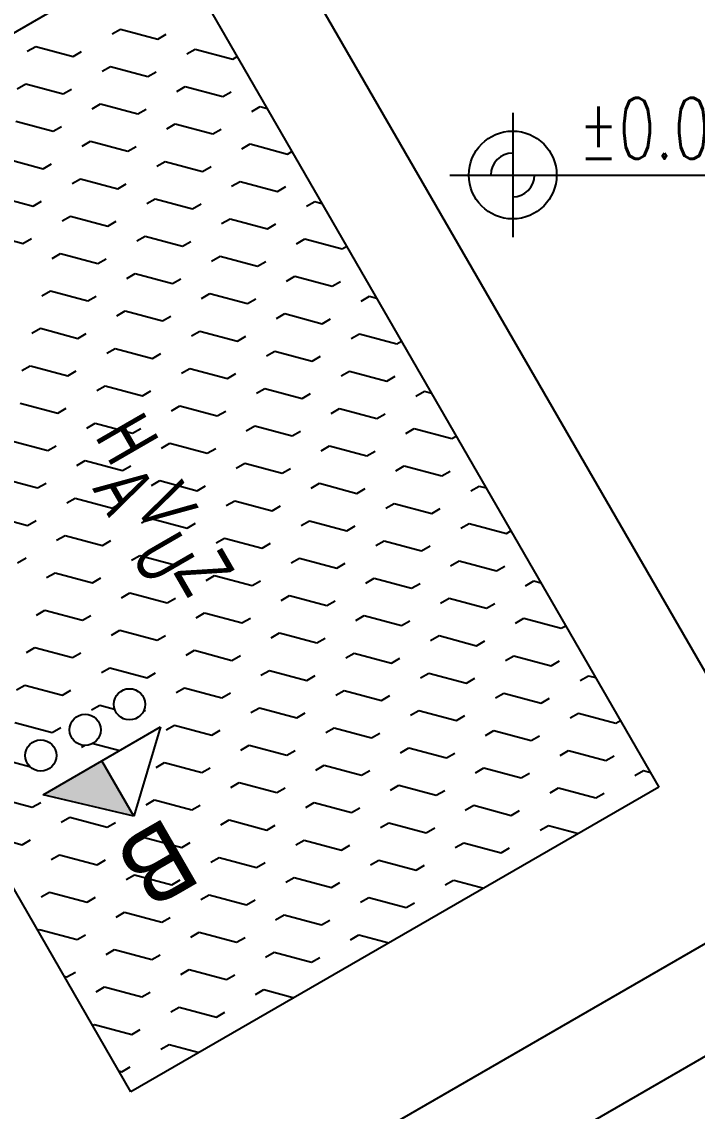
# Model space of a CAD drawing. Extents: x 3907.4 to 3911.57, y -3054.42 to -3053.7.
# Drawn here: x 3907.59683 to 3907.62452, y -3053.88895 to -3053.84429 of the extents above; entities that cross this region are included whole.
import ezdxf
from ezdxf.enums import TextEntityAlignment as Align

# ---------------------------------------------------------------- set-up
doc = ezdxf.new("R2010")
doc.units = 0
doc.header["$LTSCALE"] = 2
doc.header["$MEASUREMENT"] = 0
doc.linetypes.add('ACAD_ISO03W100', pattern=[30, 12, -18])
for name, color, linetype in [('TERTUVAR', 2, 'CONTINUOUS'), ('TEXT', 11, 'CONTINUOUS'), ('ÇATI TARAMA', 9, 'CONTINUOUS'), ('ÖLÇÜ İZİ', 9, 'CONTINUOUS')]:
    doc.layers.add(name, color=color, linetype=linetype)
doc.styles.add('İSİM', font='comicbd.ttf')
doc.styles.add('KAPı-PEN', font='simplex.shx', dxfattribs={"width": 0.7, "height": 10})
doc.styles.add('MAHAL', font='stylu.ttf', dxfattribs={"width": 0.7, "height": 20})

msp = doc.modelspace()

# ---------------------------------------------------------------- hatches: boundary and pattern name
at = {"layer": 'TEXT'}
msp.add_hatch(color=256, dxfattribs=at).paths.add_polyline_path([(3907.600111056978, -3053.874589518732), (3907.597705280281, -3053.87597843404), (3907.601422064075, -3053.876860348569)])

# ---------------------------------------------------------------- linework, layer by layer
at = {"layer": 'TERTUVAR'}
for p, q in [((3907.600163553417, -3053.828199467268), (3907.6316625241, -3053.88275966197)), ((3907.581298338928, -3053.853524428912), (3907.602949209841, -3053.841024837371)), ((3907.602949209841, -3053.841024837371), (3907.622948556307, -3053.875666230833)), ((3907.601297685393, -3053.888165822374), (3907.581298338928, -3053.853524428912)), ((3907.622948556307, -3053.875666230833), (3907.601297685393, -3053.888165822374)), ((3907.587927764855, -3053.908008836882), (3907.6316625241, -3053.88275966197))]:
    msp.add_line(p, q, dxfattribs=at)
at = {"layer": 'TEXT', "color": 2}
for p, q in [((3907.616957459046, -3053.848028286871), (3907.616957459046, -3053.853123139223)), ((3907.614376458034, -3053.850575713047), (3907.627480428613, -3053.850575713047))]:
    msp.add_line(p, q, dxfattribs=at)
at = {"layer": 'TEXT'}
for p, q in [((3907.597705280281, -3053.87597843404), (3907.602516833675, -3053.873200603423)), ((3907.602516833675, -3053.873200603423), (3907.601422064075, -3053.876860348569)), ((3907.601422064075, -3053.876860348569), (3907.600111056978, -3053.874589518732)), ((3907.601422064075, -3053.876860348569), (3907.597705280281, -3053.87597843404))]:
    msp.add_line(p, q, dxfattribs=at)
at = {"layer": 'TEXT', "color": 2}
msp.add_circle((3907.616957459046, -3053.850575713047), 0.0018, dxfattribs=at)
at = {"layer": 'TEXT'}
for centre in [(3907.601242153629, -3053.872272738453), (3907.599423480472, -3053.873322704143), (3907.597604807315, -3053.874372669832)]:
    msp.add_circle(centre, 0.00063999999999999, dxfattribs=at)
at = {"layer": 'TEXT', "color": 2}
for start, end in [(90, 180), (270, 0)]:
    msp.add_arc((3907.616957459046, -3053.850575713047), 0.0009000000000000001, start, end, dxfattribs=at)
at = {"layer": 'ÇATI TARAMA'}
for p, q in [((3907.600532176125, -3053.844792229782), (3907.600875883701, -3053.844593798766)), ((3907.600875898523, -3053.844593777892), (3907.602409298021, -3053.845004682055)), ((3907.602409283861, -3053.845004703107), (3907.602752991436, -3053.844806272091)), ((3907.597054471465, -3053.845503821261), (3907.597398179041, -3053.845305390245)), ((3907.597398195365, -3053.845305369063), (3907.598931594863, -3053.845716273226)), ((3907.603598976445, -3053.845614038463), (3907.60394268402, -3053.845415607447)), ((3907.603942697518, -3053.845415586218), (3907.605476097016, -3053.845826490381)), ((3907.5989315792, -3053.845716294586), (3907.599275286776, -3053.84551786357)), ((3907.60547608418, -3053.845826511788), (3907.605660027859, -3053.845720316482)), ((3907.600121271785, -3053.846325629942), (3907.60046497936, -3053.846127198926)), ((3907.60046499436, -3053.846127177389), (3907.601998393858, -3053.846538081552)), ((3907.60199837952, -3053.846538103267), (3907.602342087096, -3053.846339672251)), ((3907.596643567124, -3053.847037221421), (3907.5969872747, -3053.846838790405)), ((3907.596987291202, -3053.846838768561), (3907.5985206907, -3053.847249672724)), ((3907.59852067486, -3053.847249694745), (3907.598864382436, -3053.84705126373)), ((3907.603188072104, -3053.847147438623), (3907.60353177968, -3053.846949007607)), ((3907.603531793355, -3053.846948985715), (3907.605065192853, -3053.847359889878)), ((3907.60506517984, -3053.847359911947), (3907.605408887415, -3053.847161480932)), ((3907.599710367444, -3053.847859030102), (3907.60005407502, -3053.847660599086)), ((3907.600054090197, -3053.847660576887), (3907.601587489694, -3053.84807148105)), ((3907.60158747518, -3053.848071503427), (3907.601931182755, -3053.84787307241)), ((3907.606254872424, -3053.847969247304), (3907.60659858, -3053.847770816288)), ((3907.60659859235, -3053.847770794041), (3907.606888701529, -3053.847848534428)), ((3907.596576387039, -3053.848372168058), (3907.598109786536, -3053.848783072221)), ((3907.598109770519, -3053.848783094905), (3907.598453478095, -3053.84858466389)), ((3907.602777167764, -3053.848680838782), (3907.603120875339, -3053.848482407767)), ((3907.603120889192, -3053.848482385213), (3907.604654288689, -3053.848893289376)), ((3907.604654275499, -3053.848893312108), (3907.604997983075, -3053.848694881092)), ((3907.599299463103, -3053.849392430262), (3907.599643170679, -3053.849193999246)), ((3907.599643186034, -3053.849193976384), (3907.601176585531, -3053.849604880547)), ((3907.601176570839, -3053.849604903586), (3907.601520278415, -3053.849406472571)), ((3907.605843968083, -3053.849502647463), (3907.606187675659, -3053.849304216448)), ((3907.606187688187, -3053.849304193539), (3907.607721087684, -3053.849715097702)), ((3907.596165482876, -3053.849905567556), (3907.597698882374, -3053.850316471719)), ((3907.607721075819, -3053.849715120788), (3907.607905019498, -3053.849608925483)), ((3907.597698866179, -3053.850316495065), (3907.598042573755, -3053.850118064049)), ((3907.602366263423, -3053.850214238942), (3907.602709970999, -3053.850015807927)), ((3907.602709985029, -3053.85001578471), (3907.604243384526, -3053.850426688873)), ((3907.604243371159, -3053.850426712267), (3907.604587078734, -3053.850228281251)), ((3907.598888558763, -3053.850925830421), (3907.599232266339, -3053.850727399406)), ((3907.599232281871, -3053.850727375882), (3907.600765681369, -3053.851138280045)), ((3907.605433063743, -3053.851036047623), (3907.605776771318, -3053.850837616608)), ((3907.605776784024, -3053.850837593036), (3907.607310183521, -3053.851248497199)), ((3907.600765666498, -3053.851138303746), (3907.601109374074, -3053.85093987273)), ((3907.607310171478, -3053.851248520948), (3907.607653879054, -3053.851050089932)), ((3907.595754578713, -3053.851438967053), (3907.597287978211, -3053.851849871216)), ((3907.597287961838, -3053.851849895225), (3907.597631669414, -3053.851651464209)), ((3907.601955359083, -3053.851747639102), (3907.602299066658, -3053.851549208086)), ((3907.602299080866, -3053.851549184208), (3907.603832480364, -3053.851960088371)), ((3907.603832466818, -3053.851960112427), (3907.604176174394, -3053.851761681411)), ((3907.608499864062, -3053.851857856304), (3907.608843571638, -3053.851659425289)), ((3907.608843583019, -3053.851659401362), (3907.609133692199, -3053.851737141749)), ((3907.598477654422, -3053.852459230581), (3907.598821361998, -3053.852260799565)), ((3907.598821377708, -3053.852260775379), (3907.600354777206, -3053.852671679542)), ((3907.600354762158, -3053.852671703906), (3907.600698469734, -3053.85247327289)), ((3907.605022159402, -3053.852569447783), (3907.605365866978, -3053.852371016767)), ((3907.605365879861, -3053.852370992534), (3907.606899279358, -3053.852781896697)), ((3907.606899267138, -3053.852781921108), (3907.607242974714, -3053.852583490092)), ((3907.59534367455, -3053.852972366551), (3907.596877074047, -3053.853383270713)), ((3907.601544454742, -3053.853281039262), (3907.601888162318, -3053.853082608246)), ((3907.601888176703, -3053.853082583705), (3907.603421576201, -3053.853493487868)), ((3907.596877057498, -3053.853383295384), (3907.597220765074, -3053.853184864369)), ((3907.603421562478, -3053.853493512587), (3907.603765270053, -3053.853295081571)), ((3907.608088959722, -3053.853391256464), (3907.608432667298, -3053.853192825448)), ((3907.608432678856, -3053.85319280086), (3907.609966078353, -3053.853603705023)), ((3907.609966067457, -3053.853603729789), (3907.610150011136, -3053.853497534483)), ((3907.598066750082, -3053.853992630741), (3907.598410457658, -3053.853794199725)), ((3907.598410473545, -3053.853794174877), (3907.599943873042, -3053.85420507904)), ((3907.604611255062, -3053.854102847943), (3907.604954962637, -3053.853904416927)), ((3907.604954975698, -3053.853904392031), (3907.606488375196, -3053.854315296194)), ((3907.599943857817, -3053.854205104065), (3907.600287565394, -3053.85400667305)), ((3907.606488362797, -3053.854315321268), (3907.606832070373, -3053.854116890252)), ((3907.601133550402, -3053.854814439422), (3907.601477257977, -3053.854616008406)), ((3907.60147727254, -3053.854615983203), (3907.603010672037, -3053.855026887366)), ((3907.603010658137, -3053.855026912747), (3907.603354365713, -3053.854828481731)), ((3907.607678055381, -3053.854924656624), (3907.608021762957, -3053.854726225608)), ((3907.608021774693, -3053.854726200357), (3907.60955517419, -3053.85513710452)), ((3907.597655845741, -3053.855526030901), (3907.597999553317, -3053.855327599885)), ((3907.597999569382, -3053.855327574374), (3907.599532968879, -3053.855738478537)), ((3907.609555163117, -3053.855137129949), (3907.609898870693, -3053.854938698933)), ((3907.599532953477, -3053.855738504225), (3907.599876661053, -3053.85554007321)), ((3907.604200350721, -3053.855636248103), (3907.604544058297, -3053.855437817087)), ((3907.604544071535, -3053.855437791529), (3907.606077471032, -3053.855848695692)), ((3907.606077458457, -3053.855848721428), (3907.606421166032, -3053.855650290412)), ((3907.610744855701, -3053.855746465305), (3907.611088563277, -3053.855548034289)), ((3907.611088573688, -3053.855548008683), (3907.611378682867, -3053.85562574907)), ((3907.600722646061, -3053.856347839582), (3907.601066353637, -3053.856149408566)), ((3907.601066368377, -3053.8561493827), (3907.602599767874, -3053.856560286863)), ((3907.602599753797, -3053.856560312906), (3907.602943461372, -3053.856361881891)), ((3907.607267151041, -3053.856458056784), (3907.607610858617, -3053.856259625768)), ((3907.60761087053, -3053.856259599855), (3907.609144270027, -3053.856670504018)), ((3907.609144258776, -3053.856670530109), (3907.609487966352, -3053.856472099093)), ((3907.597244941401, -3053.85705943106), (3907.597588648977, -3053.856861000045)), ((3907.597588665219, -3053.856860973871), (3907.599122064717, -3053.857271878035)), ((3907.599122049136, -3053.857271904385), (3907.599465756712, -3053.857073473369)), ((3907.603789446381, -3053.857169648263), (3907.604133153956, -3053.856971217247)), ((3907.604133167372, -3053.856971191026), (3907.605666566869, -3053.857382095189)), ((3907.61033395136, -3053.857279865465), (3907.610677658936, -3053.857081434449)), ((3907.610677669525, -3053.857081408181), (3907.612211069022, -3053.857492312344)), ((3907.605666554116, -3053.857382121587), (3907.606010261692, -3053.857183690572)), ((3907.612211059096, -3053.85749233879), (3907.612395002775, -3053.857386143484)), ((3907.60031174172, -3053.857881239741), (3907.600655449296, -3053.857682808726)), ((3907.600655464214, -3053.857682782198), (3907.602188863711, -3053.85809368636)), ((3907.602188849456, -3053.858093713066), (3907.602532557032, -3053.85789528205)), ((3907.6068562467, -3053.857991456944), (3907.607199954276, -3053.857793025928)), ((3907.607199966367, -3053.857792999352), (3907.608733365864, -3053.858203903515)), ((3907.608733354436, -3053.858203930268), (3907.609077062012, -3053.858005499253)), ((3907.59683403706, -3053.85859283122), (3907.597177744636, -3053.858394400204)), ((3907.597177761056, -3053.858394373369), (3907.598711160554, -3053.858805277532)), ((3907.598711144796, -3053.858805304545), (3907.599054852372, -3053.858606873529)), ((3907.60337854204, -3053.858703048422), (3907.603722249616, -3053.858504617407)), ((3907.603722263209, -3053.858504590524), (3907.605255662706, -3053.858915494687)), ((3907.605255649776, -3053.858915521747), (3907.605599357351, -3053.858717090731)), ((3907.60992304702, -3053.858813265625), (3907.610266754596, -3053.858614834609)), ((3907.610266765362, -3053.858614807678), (3907.611800164859, -3053.859025711841)), ((3907.611800154755, -3053.859025738949), (3907.612143862331, -3053.858827307934)), ((3907.59990083738, -3053.859414639901), (3907.600244544956, -3053.859216208885)), ((3907.600244560051, -3053.859216181695), (3907.601777959549, -3053.859627085858)), ((3907.60644534236, -3053.859524857103), (3907.606789049936, -3053.859326426088)), ((3907.606789062204, -3053.85932639885), (3907.608322461701, -3053.859737303012)), ((3907.601777945116, -3053.859627113226), (3907.602121652691, -3053.85942868221)), ((3907.608322450095, -3053.859737330428), (3907.608666157671, -3053.859538899413)), ((3907.61298984734, -3053.859635074306), (3907.613333554915, -3053.85943664329)), ((3907.613333564357, -3053.859436616004), (3907.613623673536, -3053.859514356391)), ((3907.596766856893, -3053.859927772866), (3907.59830025639, -3053.86033867703)), ((3907.598300240456, -3053.860338704705), (3907.598643948031, -3053.860140273689)), ((3907.6029676377, -3053.860236448582), (3907.603311345275, -3053.860038017567)), ((3907.603311359046, -3053.860037990021), (3907.604844758543, -3053.860448894184)), ((3907.604844745435, -3053.860448921907), (3907.605188453011, -3053.860250490891)), ((3907.609512142679, -3053.860346665785), (3907.609855850255, -3053.860148234769)), ((3907.609855861199, -3053.860148207176), (3907.611389260696, -3053.860559111339)), ((3907.611389250415, -3053.860559139109), (3907.611732957991, -3053.860360708094)), ((3907.599489933039, -3053.860948040061), (3907.599833640616, -3053.860749609045)), ((3907.599833655888, -3053.860749581193), (3907.601367055385, -3053.861160485355)), ((3907.601367040775, -3053.861160513386), (3907.601710748351, -3053.86096208237)), ((3907.606034438019, -3053.861058257263), (3907.606378145595, -3053.860859826248)), ((3907.606378158041, -3053.860859798347), (3907.607911557538, -3053.86127070251)), ((3907.607911545755, -3053.861270730588), (3907.608255253331, -3053.861072299572)), ((3907.612578942999, -3053.861168474466), (3907.612922650575, -3053.860970043449)), ((3907.612922660194, -3053.860970015502), (3907.614456059691, -3053.861380919664)), ((3907.59635595273, -3053.861461172364), (3907.597889352227, -3053.861872076527)), ((3907.602556733359, -3053.861769848742), (3907.602900440935, -3053.861571417726)), ((3907.602900454883, -3053.861571389518), (3907.60443385438, -3053.861982293682)), ((3907.614456050735, -3053.86138094779), (3907.614639994414, -3053.861274752484)), ((3907.597889336115, -3053.861872104865), (3907.598233043691, -3053.861673673849)), ((3907.604433841095, -3053.861982322067), (3907.60477754867, -3053.861783891051)), ((3907.609101238339, -3053.861880065944), (3907.609444945915, -3053.861681634929)), ((3907.609444957036, -3053.861681606673), (3907.610978356533, -3053.862092510836)), ((3907.610978346074, -3053.862092539269), (3907.61132205365, -3053.861894108253)), ((3907.599079028699, -3053.862481440221), (3907.599422736275, -3053.862283009205)), ((3907.599422751725, -3053.86228298069), (3907.600956151222, -3053.862693884853)), ((3907.605623533679, -3053.862591657423), (3907.605967241254, -3053.862393226407)), ((3907.605967253878, -3053.862393197845), (3907.607500653375, -3053.862804102007)), ((3907.600956136434, -3053.862693913546), (3907.601299844011, -3053.86249548253)), ((3907.607500641414, -3053.862804130748), (3907.60784434899, -3053.862605699732)), ((3907.612168038659, -3053.862701874625), (3907.612511746234, -3053.86250344361)), ((3907.61251175603, -3053.862503414999), (3907.614045155528, -3053.862914319162)), ((3907.614045146394, -3053.86291434795), (3907.61438885397, -3053.862715916934)), ((3907.595945048567, -3053.862994571861), (3907.597478448065, -3053.863405476025)), ((3907.597478431775, -3053.863405505024), (3907.59782213935, -3053.863207074009)), ((3907.602145829019, -3053.863303248902), (3907.602489536594, -3053.863104817886)), ((3907.60248955072, -3053.863104789016), (3907.604022950217, -3053.863515693179)), ((3907.604022936754, -3053.863515722227), (3907.60436664433, -3053.863317291211)), ((3907.608690333998, -3053.863413466104), (3907.609034041574, -3053.863215035088)), ((3907.609034052873, -3053.863215006171), (3907.61056745237, -3053.863625910334)), ((3907.615234838978, -3053.863523683306), (3907.615578546554, -3053.86332525229)), ((3907.615578555025, -3053.863325223325), (3907.615868664205, -3053.863402963712)), ((3907.598668124358, -3053.864014840381), (3907.599011831934, -3053.863816409365)), ((3907.599011847562, -3053.863816380187), (3907.600545247059, -3053.86422728435)), ((3907.610567441734, -3053.863625939429), (3907.61091114931, -3053.863427508413)), ((3907.600545232094, -3053.864227313705), (3907.60088893967, -3053.86402888269)), ((3907.605212629338, -3053.864125057583), (3907.605556336914, -3053.863926626567)), ((3907.605556349715, -3053.863926597342), (3907.607089749212, -3053.864337501505)), ((3907.607089737074, -3053.864337530908), (3907.607433444649, -3053.864139099892)), ((3907.611757134318, -3053.864235274785), (3907.612100841894, -3053.864036843769)), ((3907.612100851868, -3053.864036814497), (3907.613634251365, -3053.864447718659)), ((3907.613634242054, -3053.86444774811), (3907.613977949629, -3053.864249317094)), ((3907.595534144404, -3053.864527971359), (3907.597067543901, -3053.864938875522)), ((3907.601734924678, -3053.864836649062), (3907.602078632254, -3053.864638218046)), ((3907.602078646557, -3053.864638188513), (3907.603612046054, -3053.865049092677)), ((3907.597067527434, -3053.864938905184), (3907.59741123501, -3053.864740474169)), ((3907.603612032414, -3053.865049122387), (3907.603955739989, -3053.864850691371)), ((3907.608279429658, -3053.864946866264), (3907.608623137234, -3053.864748435248)), ((3907.60862314871, -3053.864748405668), (3907.610156548207, -3053.865159309831)), ((3907.610156537393, -3053.865159339588), (3907.610500244969, -3053.864960908573)), ((3907.614823934638, -3053.865057083466), (3907.615167642213, -3053.86485865245)), ((3907.615167650863, -3053.864858622823), (3907.61670105036, -3053.865269526986)), ((3907.598257220018, -3053.86554824054), (3907.598600927594, -3053.865349809525)), ((3907.598600943399, -3053.865349779685), (3907.600134342896, -3053.865760683848)), ((3907.600134327753, -3053.865760713865), (3907.600478035329, -3053.86556228285)), ((3907.604801724998, -3053.865658457742), (3907.605145432573, -3053.865460026727)), ((3907.605145445552, -3053.865459996839), (3907.606678845049, -3053.865870901002)), ((3907.611346229978, -3053.865768674945), (3907.611689937553, -3053.865570243929)), ((3907.611689947705, -3053.865570213994), (3907.613223347202, -3053.865981118157)), ((3907.616701042373, -3053.865269556791), (3907.616884986052, -3053.865163361485)), ((3907.606678832733, -3053.865870931068), (3907.607022540309, -3053.865672500051)), ((3907.613223337713, -3053.865981148269), (3907.613567045289, -3053.865782717254)), ((3907.596656623094, -3053.866472305344), (3907.597000330669, -3053.866273874328)), ((3907.601324020338, -3053.866370049222), (3907.601667727914, -3053.866171618205)), ((3907.601667742394, -3053.866171588011), (3907.603201141891, -3053.866582492174)), ((3907.603201128073, -3053.866582522546), (3907.603544835649, -3053.866384091531)), ((3907.607868525317, -3053.866480266423), (3907.608212232893, -3053.866281835408)), ((3907.608212244547, -3053.866281805166), (3907.609745644044, -3053.866692709329)), ((3907.609745633053, -3053.866692739748), (3907.610089340629, -3053.866494308733)), ((3907.614413030297, -3053.866590483626), (3907.614756737873, -3053.86639205261)), ((3907.6147567467, -3053.86639202232), (3907.616290146197, -3053.866802926483)), ((3907.597846315678, -3053.8670816407), (3907.598190023253, -3053.866883209685)), ((3907.598190039236, -3053.866883179182), (3907.599723438733, -3053.867294083345)), ((3907.616290138033, -3053.866802956951), (3907.616633845608, -3053.866604525935)), ((3907.599723423413, -3053.867294114025), (3907.600067130989, -3053.867095683009)), ((3907.604390820657, -3053.867191857903), (3907.604734528233, -3053.866993426887)), ((3907.604734541389, -3053.866993396337), (3907.606267940886, -3053.8674043005)), ((3907.606267928393, -3053.867404331227), (3907.606611635968, -3053.867205900212)), ((3907.610935325637, -3053.867302075105), (3907.611279033213, -3053.867103644089)), ((3907.611279043542, -3053.867103613492), (3907.612812443039, -3053.867514517654)), ((3907.612812433373, -3053.867514548429), (3907.613156140948, -3053.867316117414)), ((3907.617479830617, -3053.867412292307), (3907.617823538193, -3053.867213861291)), ((3907.617823545695, -3053.867213830646), (3907.618113654874, -3053.867291571033)), ((3907.600913115997, -3053.867903449381), (3907.601256823573, -3053.867705018366)), ((3907.601256838231, -3053.867704987508), (3907.602790237728, -3053.868115891672)), ((3907.607457620977, -3053.868013666583), (3907.607801328553, -3053.867815235568)), ((3907.607801340384, -3053.867815204663), (3907.609334739881, -3053.868226108826)), ((3907.602790223733, -3053.868115922706), (3907.603133931309, -3053.86791749169)), ((3907.609334728712, -3053.868226139908), (3907.609678436288, -3053.868027708892)), ((3907.614002125957, -3053.868123883786), (3907.614345833532, -3053.86792545277)), ((3907.614345842536, -3053.867925421818), (3907.615879242034, -3053.868336325981)), ((3907.615879233692, -3053.86833635711), (3907.616222941268, -3053.868137926095)), ((3907.597435411337, -3053.86861504086), (3907.597779118913, -3053.868416609844)), ((3907.597779135073, -3053.86841657868), (3907.59931253457, -3053.868827482843)), ((3907.599312519073, -3053.868827514185), (3907.599656226648, -3053.868629083169)), ((3907.603979916317, -3053.868725258062), (3907.604323623892, -3053.868526827046)), ((3907.604323637226, -3053.868526795834), (3907.605857036723, -3053.868937699997)), ((3907.610524421296, -3053.868835475264), (3907.610868128872, -3053.868637044249)), ((3907.610868139378, -3053.868637012989), (3907.612401538876, -3053.869047917152)), ((3907.605857024053, -3053.868937731387), (3907.606200731628, -3053.868739300371)), ((3907.612401529032, -3053.869047948589), (3907.612745236608, -3053.868849517573)), ((3907.617068926276, -3053.868945692467), (3907.617412633852, -3053.868747261451)), ((3907.617412641531, -3053.868747230144), (3907.618946041029, -3053.869158134306)), ((3907.618946034012, -3053.869158165791), (3907.619129977691, -3053.869051970486)), ((3907.600502211656, -3053.869436849541), (3907.600845919233, -3053.869238418525)), ((3907.600845934068, -3053.869238387006), (3907.602379333565, -3053.869649291169)), ((3907.602379319392, -3053.869649322866), (3907.602723026968, -3053.86945089185)), ((3907.607046716636, -3053.869547066743), (3907.607390424212, -3053.869348635727)), ((3907.607390436221, -3053.86934860416), (3907.608923835718, -3053.869759508324)), ((3907.608923824372, -3053.869759540068), (3907.609267531948, -3053.869561109052)), ((3907.613591221616, -3053.869657283945), (3907.613934929192, -3053.86945885293)), ((3907.613934938373, -3053.869458821315), (3907.615468337871, -3053.869869725478)), ((3907.597024506997, -3053.87014844102), (3907.597368214572, -3053.869950010004)), ((3907.59736823091, -3053.869949978177), (3907.598901630407, -3053.87036088234)), ((3907.603569011976, -3053.870258658222), (3907.603912719552, -3053.870060227206)), ((3907.603912733063, -3053.870060195332), (3907.60544613256, -3053.870471099495)), ((3907.615468329352, -3053.86986975727), (3907.615812036927, -3053.869671326254)), ((3907.598901614732, -3053.870360914344), (3907.599245322308, -3053.870162483329)), ((3907.605446119712, -3053.870471131547), (3907.605789827287, -3053.870272700531)), ((3907.610113516956, -3053.870368875424), (3907.610457224532, -3053.870170444408)), ((3907.610457235216, -3053.870170412486), (3907.611990634713, -3053.870581316649)), ((3907.611990624691, -3053.870581348749), (3907.612334332267, -3053.870382917733)), ((3907.616658021936, -3053.870479092626), (3907.617001729511, -3053.870280661611)), ((3907.617001737368, -3053.870280629641), (3907.618535136866, -3053.870691533804)), ((3907.618535129671, -3053.870691565951), (3907.618878837247, -3053.870493134935)), ((3907.600091307316, -3053.870970249701), (3907.600435014892, -3053.870771818685)), ((3907.600435029905, -3053.870771786503), (3907.601968429402, -3053.871182690667)), ((3907.606635812296, -3053.871080466903), (3907.606979519872, -3053.870882035887)), ((3907.606979532058, -3053.870882003658), (3907.608512931555, -3053.871292907821)), ((3907.601968415052, -3053.871182723025), (3907.602312122628, -3053.87098429201)), ((3907.608512920031, -3053.871292940228), (3907.608856627607, -3053.871094509212)), ((3907.613180317276, -3053.871190684105), (3907.613524024851, -3053.870992253089)), ((3907.613524034211, -3053.870992220813), (3907.615057433708, -3053.871403124976)), ((3907.615057425011, -3053.87140315743), (3907.615401132587, -3053.871204726414)), ((3907.619724822255, -3053.871300901307), (3907.620068529831, -3053.871102470292)), ((3907.620068536363, -3053.871102437967), (3907.620358645543, -3053.871180178353)), ((3907.596613602656, -3053.871681841179), (3907.596957310232, -3053.871483410164)), ((3907.596957326747, -3053.871483377675), (3907.598490726244, -3053.871894281838)), ((3907.598490710392, -3053.871894314505), (3907.598834417967, -3053.871695883489)), ((3907.603158107636, -3053.871792058382), (3907.603501815212, -3053.871593627366)), ((3907.6035018289, -3053.871593594829), (3907.605035228397, -3053.872004498992)), ((3907.605035215371, -3053.872004531707), (3907.605378922947, -3053.871806100691)), ((3907.609702612615, -3053.871902275584), (3907.610046320191, -3053.871703844568)), ((3907.610046331053, -3053.871703811984), (3907.61157973055, -3053.872114716147)), ((3907.616247117595, -3053.872012492786), (3907.616590825171, -3053.871814061771)), ((3907.616590833205, -3053.871814029138), (3907.618124232703, -3053.872224933301)), ((3907.599680402976, -3053.87250364986), (3907.600024110552, -3053.872305218845)), ((3907.600024125742, -3053.872305186001), (3907.600632757868, -3053.872468280794)), ((3907.611579720351, -3053.872114748909), (3907.611923427927, -3053.871916317893)), ((3907.618124225331, -3053.872224966111), (3907.618467932907, -3053.872026535095)), ((3907.601808195417, -3053.872571396609), (3907.601901218287, -3053.87251769217)), ((3907.606224907955, -3053.872613867063), (3907.606568615531, -3053.872415436047)), ((3907.606568627894, -3053.872415403155), (3907.608102027392, -3053.872826307319)), ((3907.608102015691, -3053.872826340388), (3907.608445723267, -3053.872627909372)), ((3907.612769412935, -3053.872724084265), (3907.613113120511, -3053.872525653249)), ((3907.613113130048, -3053.87252562031), (3907.614646529545, -3053.872936524473)), ((3907.614646520671, -3053.87293655759), (3907.614990228246, -3053.872738126574)), ((3907.619313917915, -3053.872834301467), (3907.619657625491, -3053.872635870452)), ((3907.6196576322, -3053.872635837465), (3907.621191031698, -3053.873046741628)), ((3907.596546422584, -3053.873016777172), (3907.598079822081, -3053.873427681335)), ((3907.602747203295, -3053.873325458542), (3907.603090910871, -3053.873127027526)), ((3907.603090924737, -3053.873126994327), (3907.604624324234, -3053.87353789849)), ((3907.62119102565, -3053.873046774792), (3907.621374969329, -3053.872940579486)), ((3907.598079806051, -3053.873427714664), (3907.598423513627, -3053.873229283648)), ((3907.604624311031, -3053.873537931866), (3907.604968018607, -3053.873339500851)), ((3907.609291708275, -3053.873435675744), (3907.609635415851, -3053.873237244728)), ((3907.609635426889, -3053.873237211481), (3907.611168826387, -3053.873648115644)), ((3907.61116881601, -3053.873648149069), (3907.611512523586, -3053.873449718053)), ((3907.615836213255, -3053.873545892946), (3907.61617992083, -3053.87334746193)), ((3907.616179929043, -3053.873347428636), (3907.61771332854, -3053.873758332799)), ((3907.61771332099, -3053.873758366271), (3907.618057028566, -3053.873559935255)), ((3907.599269498635, -3053.87403705002), (3907.599399080997, -3053.873962238868)), ((3907.599747561046, -3053.873874584367), (3907.600841605389, -3053.874167754786)), ((3907.605814003615, -3053.874147267223), (3907.60615771119, -3053.873948836207)), ((3907.606157723731, -3053.873948802653), (3907.607691123229, -3053.874359706816)), ((3907.612358508595, -3053.874257484425), (3907.61270221617, -3053.874059053409)), ((3907.612702225884, -3053.874059019807), (3907.614235625382, -3053.874469923971)), ((3907.607691111351, -3053.874359740547), (3907.608034818926, -3053.874161309532)), ((3907.61423561633, -3053.87446995775), (3907.614579323906, -3053.874271526734)), ((3907.618903013574, -3053.874367701627), (3907.61924672115, -3053.874169270611)), ((3907.619246728038, -3053.874169236962), (3907.620780127535, -3053.874580141125)), ((3907.62078012131, -3053.874580174952), (3907.621123828886, -3053.874381743936)), ((3907.596135518421, -3053.87455017667), (3907.597148763329, -3053.874821695313)), ((3907.602336298955, -3053.874858858701), (3907.602680006531, -3053.874660427686)), ((3907.602680020574, -3053.874660393824), (3907.604213420071, -3053.875071297987)), ((3907.60421340669, -3053.875071332026), (3907.604557114266, -3053.87487290101)), ((3907.608880803934, -3053.874969075904), (3907.60922451151, -3053.874770644888)), ((3907.609224522726, -3053.874770610979), (3907.610757922224, -3053.875181515142)), ((3907.61075791167, -3053.875181549228), (3907.611101619246, -3053.874983118213)), ((3907.615425308914, -3053.875079293106), (3907.61576901649, -3053.87488086209)), ((3907.615769024879, -3053.874880828133), (3907.617302424377, -3053.875291732296)), ((3907.61730241665, -3053.875291766431), (3907.617646124225, -3053.875093335415)), ((3907.621969813894, -3053.875189510308), (3907.62231352147, -3053.874991079292)), ((3907.622313527032, -3053.874991045288), (3907.622603636212, -3053.875068785675)), ((3907.605403099275, -3053.875680667382), (3907.60574680685, -3053.875482236367)), ((3907.605746819569, -3053.87548220215), (3907.607280219066, -3053.875893106313)), ((3907.60728020701, -3053.875893140707), (3907.607623914585, -3053.875694709691)), ((3907.611947604254, -3053.875790884585), (3907.61229131183, -3053.875592453569)), ((3907.612291321721, -3053.875592419305), (3907.613824721219, -3053.876003323468)), ((3907.61382471199, -3053.876003357909), (3907.614168419565, -3053.875804926894)), ((3907.618492109234, -3053.875901101787), (3907.61883581681, -3053.875702670771)), ((3907.618835823874, -3053.87570263646), (3907.620369223372, -3053.876113540623)), ((3907.595724614258, -3053.876083576167), (3907.597258013755, -3053.87649448033)), ((3907.59725799737, -3053.876494514984), (3907.597601704946, -3053.876296083968)), ((3907.601925394614, -3053.876392258861), (3907.60226910219, -3053.876193827845)), ((3907.602269116411, -3053.876193793322), (3907.603802515908, -3053.876604697485)), ((3907.608469899594, -3053.876502476063), (3907.60881360717, -3053.876304045048)), ((3907.608813618564, -3053.876304010476), (3907.610347018061, -3053.876714914639)), ((3907.620369216969, -3053.876113575112), (3907.620712924545, -3053.875915144096)), ((3907.60380250235, -3053.876604732186), (3907.604146209926, -3053.87640630117)), ((3907.610347007329, -3053.876714949388), (3907.610690714905, -3053.876516518373)), ((3907.615014404574, -3053.876612693266), (3907.615358112149, -3053.87641426225)), ((3907.615358120716, -3053.876414227631), (3907.616891520214, -3053.876825131794)), ((3907.616891512309, -3053.87682516659), (3907.617235219885, -3053.876626735575)), ((3907.598447689954, -3053.87710385034), (3907.59879139753, -3053.876905419324)), ((3907.598791413253, -3053.876905384493), (3907.60032481275, -3053.877316288656)), ((3907.60032479769, -3053.877316323665), (3907.600668505265, -3053.877117892649)), ((3907.604992194934, -3053.877214067542), (3907.60533590251, -3053.877015636526)), ((3907.605335915406, -3053.877015601648), (3907.606869314903, -3053.877426505811)), ((3907.611536699913, -3053.877324284744), (3907.611880407489, -3053.877125853729)), ((3907.611880417558, -3053.877125818802), (3907.613413817056, -3053.877536722965)), ((3907.595313710095, -3053.877616975665), (3907.596847109592, -3053.878027879828)), ((3907.60686930267, -3053.877426540867), (3907.607213010245, -3053.877228109851)), ((3907.613413807649, -3053.877536758069), (3907.613757515225, -3053.877338327054)), ((3907.618081204893, -3053.877434501946), (3907.618424912469, -3053.877236070931)), ((3907.618424919711, -3053.877236035957), (3907.619657394144, -3053.877566301407)), ((3907.59684709303, -3053.878027915144), (3907.597190800605, -3053.877829484128)), ((3907.601514490274, -3053.877925659021), (3907.60185819785, -3053.877727228005)), ((3907.601858212247, -3053.877727192819), (3907.603391611745, -3053.878138096982)), ((3907.603391598009, -3053.878138132346), (3907.603735305585, -3053.87793970133)), ((3907.608058995253, -3053.878035876223), (3907.608402702829, -3053.877837445208)), ((3907.608402714401, -3053.877837409974), (3907.609936113898, -3053.878248314137)), ((3907.609936102989, -3053.878248349548), (3907.610279810565, -3053.878049918532)), ((3907.614603500233, -3053.878146093426), (3907.614947207809, -3053.877947662409)), ((3907.614947216553, -3053.877947627128), (3907.616480616051, -3053.878358531291)), ((3907.598036785614, -3053.8786372505), (3907.598380493189, -3053.878438819484)), ((3907.59838050909, -3053.878438783991), (3907.599913908587, -3053.878849688153)), ((3907.604581290593, -3053.878747467702), (3907.604924998169, -3053.878549036686)), ((3907.604925011242, -3053.878549001145), (3907.60645841074, -3053.878959905308)), ((3907.616480607969, -3053.87835856675), (3907.616824315544, -3053.878160135735)), ((3907.599913893349, -3053.878849723825), (3907.600257600925, -3053.878651292809)), ((3907.606458398329, -3053.878959941027), (3907.606802105905, -3053.878761510011)), ((3907.611125795573, -3053.878857684904), (3907.611469503149, -3053.878659253889)), ((3907.611469513396, -3053.8786592183), (3907.613002912893, -3053.879070122463)), ((3907.613002903309, -3053.879070158229), (3907.613346610884, -3053.878871727213)), ((3907.601103585933, -3053.879459059181), (3907.601447293509, -3053.879260628165)), ((3907.601447308085, -3053.879260592317), (3907.602980707582, -3053.87967149648)), ((3907.607648090913, -3053.879569276383), (3907.607991798489, -3053.879370845367)), ((3907.607991810237, -3053.879370809471), (3907.609525209735, -3053.879781713634)), ((3907.602980693669, -3053.879671532506), (3907.603324401245, -3053.87947310149)), ((3907.609525198648, -3053.879781749708), (3907.609868906224, -3053.879583318692)), ((3907.614192595893, -3053.879679493585), (3907.614536303468, -3053.87948106257)), ((3907.61453631239, -3053.879481026626), (3907.615768786823, -3053.879811292076)), ((3907.597625881273, -3053.88017065066), (3907.597969588849, -3053.879972219644)), ((3907.597969604927, -3053.879972183488), (3907.599503004424, -3053.880383087651)), ((3907.599502989009, -3053.880383123984), (3907.599846696584, -3053.880184692969)), ((3907.604170386253, -3053.880280867862), (3907.604514093829, -3053.880082436846)), ((3907.604514107079, -3053.880082400643), (3907.606047506577, -3053.880493304806)), ((3907.606047493989, -3053.880493341187), (3907.606391201564, -3053.880294910171)), ((3907.610714891232, -3053.880391085064), (3907.611058598809, -3053.880192654048)), ((3907.611058609232, -3053.880192617797), (3907.61259200873, -3053.88060352196)), ((3907.612591998968, -3053.880603558389), (3907.612935706544, -3053.880405127373)), ((3907.600692681593, -3053.880992459341), (3907.601036389169, -3053.880794028325)), ((3907.601036403922, -3053.880793991814), (3907.602569803419, -3053.881204895977)), ((3907.602569789328, -3053.881204932665), (3907.602913496904, -3053.88100650165)), ((3907.607237186573, -3053.881102676543), (3907.607580894148, -3053.880904245527)), ((3907.607580906074, -3053.880904208969), (3907.609114305572, -3053.881315113132)), ((3907.609114294308, -3053.881315149868), (3907.609458001884, -3053.881116718852)), ((3907.597479106777, -3053.881551562026), (3907.597558684508, -3053.881505619804)), ((3907.597558700764, -3053.881505582985), (3907.599092100261, -3053.881916487148)), ((3907.603759481912, -3053.881814268022), (3907.604103189488, -3053.881615837006)), ((3907.604103202917, -3053.88161580014), (3907.605636602414, -3053.882026704303)), ((3907.599092084668, -3053.881916524144), (3907.599435792244, -3053.881718093128)), ((3907.605636589648, -3053.882026741346), (3907.605980297224, -3053.881828310331)), ((3907.610303986892, -3053.881924485224), (3907.610647694468, -3053.881726054208)), ((3907.610647705069, -3053.881726017295), (3907.611880179502, -3053.882056282745)), ((3907.600281777252, -3053.8825258595), (3907.600625484828, -3053.882327428485)), ((3907.600625499759, -3053.882327391312), (3907.602158899256, -3053.882738295475)), ((3907.602158884988, -3053.882738332825), (3907.602502592564, -3053.88253990181)), ((3907.606826282232, -3053.882636076703), (3907.607169989808, -3053.882437645687)), ((3907.607170001912, -3053.882437608466), (3907.608703401409, -3053.882848512629)), ((3907.608703389968, -3053.882848550028), (3907.609047097543, -3053.882650119011)), ((3907.598555631767, -3053.883416239246), (3907.598681196098, -3053.883449886646)), ((3907.598681180328, -3053.883449924304), (3907.599024887903, -3053.883251493288)), ((3907.603348577572, -3053.883347668181), (3907.603692285148, -3053.883149237166)), ((3907.603692298754, -3053.883149199638), (3907.605225698251, -3053.8835601038)), ((3907.605225685307, -3053.883560141506), (3907.605569392883, -3053.883361710491)), ((3907.599870872912, -3053.88405925966), (3907.600214580487, -3053.883860828645)), ((3907.600214595595, -3053.883860790809), (3907.601747995093, -3053.884271694972)), ((3907.601747980647, -3053.884271732985), (3907.602091688223, -3053.884073301969)), ((3907.606415377892, -3053.884169476863), (3907.606759085467, -3053.883971045846)), ((3907.606759097749, -3053.883971007964), (3907.607991572181, -3053.884301273414)), ((3907.602937673231, -3053.884881068341), (3907.603281380807, -3053.884682637326)), ((3907.60328139459, -3053.884682599135), (3907.604814794088, -3053.885093503298)), ((3907.604814780967, -3053.885093541666), (3907.605158488543, -3053.88489511065)), ((3907.599724098416, -3053.885440171027), (3907.599803676147, -3053.885394228804)), ((3907.599803691432, -3053.885394190307), (3907.60133709093, -3053.88580509447)), ((3907.601337076307, -3053.885805133145), (3907.601680783883, -3053.885606702129)), ((3907.602526768891, -3053.886414468501), (3907.602870476467, -3053.886216037485)), ((3907.602870490427, -3053.886215998632), (3907.60410296486, -3053.886546264082)), ((3907.600800622437, -3053.887304846567), (3907.600926186767, -3053.887338493967)), ((3907.600926171966, -3053.887338533305), (3907.601269879542, -3053.887140102289))]:
    msp.add_line(p, q, dxfattribs=at)
at = {"layer": 'ÖLÇÜ İZİ', "linetype": 'ACAD_ISO03W100', "ltscale": 0.5}
msp.add_line((3907.582463690862, -3053.906544632182), (3907.715515219209, -3053.829730643274), dxfattribs=at)

# ---------------------------------------------------------------- texts
at = {"layer": 'TEXT', "style": 'MAHAL', "width": 0.7}
for s, p in [('H   V   Z', (3907.599802592765, -3053.861288641109)), (' A   U ', (3907.599412451613, -3053.86292572132))]:
    msp.add_text(s, height=0.00225, rotation=299.9989190921229, dxfattribs=at).set_placement(p)
at = {"layer": 'TEXT', "color": 2, "style": 'KAPı-PEN', "width": 0.7}
msp.add_attdef('±0.00', text='%%p0.00', height=0.0025, dxfattribs=at).set_placement((3907.62310140394, -3053.849912124912), align=Align.CENTER)
at = {"layer": 'TEXT', "style": 'İSİM'}
msp.add_attdef('B', text='A', height=0.002999999999999952, rotation=209.9989190921229, dxfattribs=at).set_placement((3907.601633399322, -3053.877517359488), align=Align.CENTER)

doc.saveas('drawing.dxf')
